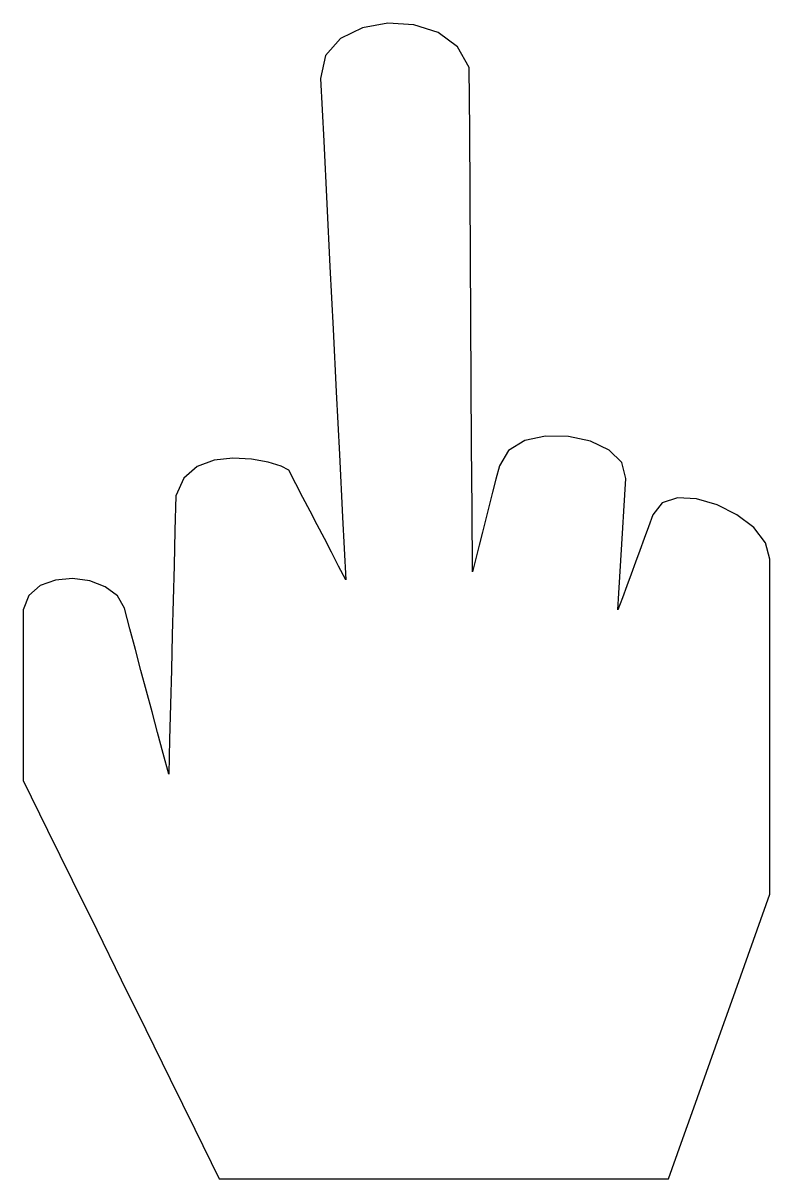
# Model space of a CAD drawing. Extents: x 3 to 97, y 3 to 149.
import ezdxf

# ---------------------------------------------------------------- set-up
doc = ezdxf.new("R2010")
doc.units = 0
doc.layers.get('0').update_dxf_attribs({"linetype": 'CONTINUOUS'})

msp = doc.modelspace()

# ---------------------------------------------------------------- linework, layer by layer
at = {"color": 7}
msp.add_lwpolyline([(27.6, 2.795392), (34.7, 2.795392), (41.8, 2.795392), (48.9, 2.795392), (56, 2.795392), (63.1, 2.795392), (70.2, 2.795392), (77.3, 2.795392), (84.4, 2.795392), (86, 7.295392), (87.6, 11.795392), (89.2, 16.295392), (90.8, 20.795392), (92.4, 25.295392), (94, 29.795392), (95.6, 34.295392), (97.2, 38.795392), (97.2, 44.095392), (97.2, 49.395392), (97.2, 54.695392), (97.2, 59.995392), (97.2, 65.295392), (97.2, 70.595392), (97.2, 75.895389), (97.2, 81.195388), (96.643136, 83.259474), (95.1586, 85.172253), (93.025504, 86.81451), (90.522936, 88.067028), (87.93, 88.810591), (85.5258, 88.925983), (83.589432, 88.293987), (82.4, 86.795388), (81.85, 85.295388), (81.3, 83.795388), (80.75, 82.295388), (80.2, 80.795388), (79.65, 79.295388), (79.1, 77.795388), (78.55, 76.295388), (78, 74.795388), (78.125, 76.870388), (78.25, 78.945388), (78.375, 81.020388), (78.5, 83.095388), (78.625, 85.170388), (78.75, 87.245388), (78.875, 89.320388), (79, 91.395388), (78.47851, 93.402656), (76.870414, 94.992312), (74.507802, 96.114981), (71.722758, 96.721288), (68.84737, 96.761856), (66.213723, 96.187313), (64.153904, 94.948282), (63, 92.995386), (62.575, 91.320386), (62.15, 89.645386), (61.725, 87.970386), (61.3, 86.295386), (60.875, 84.620386), (60.45, 82.945386), (60.025, 81.270386), (59.6, 79.595386), (59.55, 87.570386), (59.5, 95.545386), (59.45, 103.520386), (59.4, 111.495386), (59.35, 119.470386), (59.3, 127.445386), (59.25, 135.420386), (59.2, 143.395388), (57.703125, 145.993044), (55.25, 147.789138), (52.196875, 148.788357), (48.9, 148.995388), (45.684654, 148.413365), (42.917412, 147.047494), (41.016463, 144.90557), (40.4, 141.995388), (40.797748, 134.068871), (41.195495, 126.142355), (41.593242, 118.215838), (41.99099, 110.289322), (42.388738, 102.362806), (42.786486, 94.436289), (43.184234, 86.509773), (43.581981, 78.583256), (42.68042, 80.318611), (41.778858, 82.053966), (40.877297, 83.789322), (39.975736, 85.524677), (39.074175, 87.260033), (38.172614, 88.995388), (37.271052, 90.730743), (36.369491, 92.466098), (35.429873, 92.950874), (33.788734, 93.452449), (31.676255, 93.834766), (29.322614, 93.961765), (26.957988, 93.697386), (24.812558, 92.90557), (23.116502, 91.450257), (22.1, 89.195388), (21.9875, 84.795389), (21.875, 80.395389), (21.7625, 75.99539), (21.65, 71.595392), (21.5375, 67.195392), (21.425, 62.795392), (21.3125, 58.395392), (21.2, 53.995392), (20.5, 56.620392), (19.8, 59.245392), (19.1, 61.870392), (18.4, 64.495392), (17.7, 67.120392), (17, 69.745392), (16.3, 72.370389), (15.6, 74.995388), (14.727721, 76.548074), (13.190733, 77.708264), (11.21743, 78.446821), (9.036207, 78.734611), (6.875458, 78.542498), (4.963578, 77.841346), (3.52896, 76.602022), (2.8, 74.795388), (2.8, 72.095389), (2.8, 69.395392), (2.8, 66.695392), (2.8, 63.995392), (2.8, 61.295392), (2.8, 58.595392), (2.8, 55.895392), (2.8, 53.195392), (5.9, 46.895392), (9, 40.595392), (12.1, 34.295392), (15.2, 27.995392), (18.3, 21.695392), (21.4, 15.395392), (24.5, 9.095392), (27.6, 2.795392)], dxfattribs=at)

doc.saveas('drawing.dxf')
